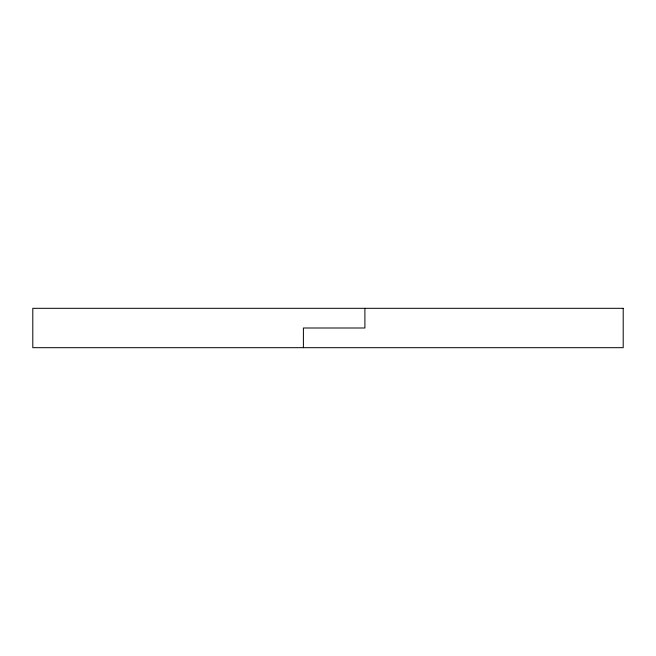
<?xml version="1.0" encoding="UTF-8"?>
<svg xmlns="http://www.w3.org/2000/svg" width="656" height="656" viewBox="0 0 656 656"><rect width="100%" height="100%" fill="white"/><g stroke="black" fill="none" stroke-linecap="round" stroke-linejoin="round"><path stroke-width="0.98" d="M364.9 308.32L364.9 328L303.4 328L303.4 347.68M623.2 308.32L32.8 308.32L32.8 347.68L623.2 347.68L623.2 308.32"/></g></svg>
